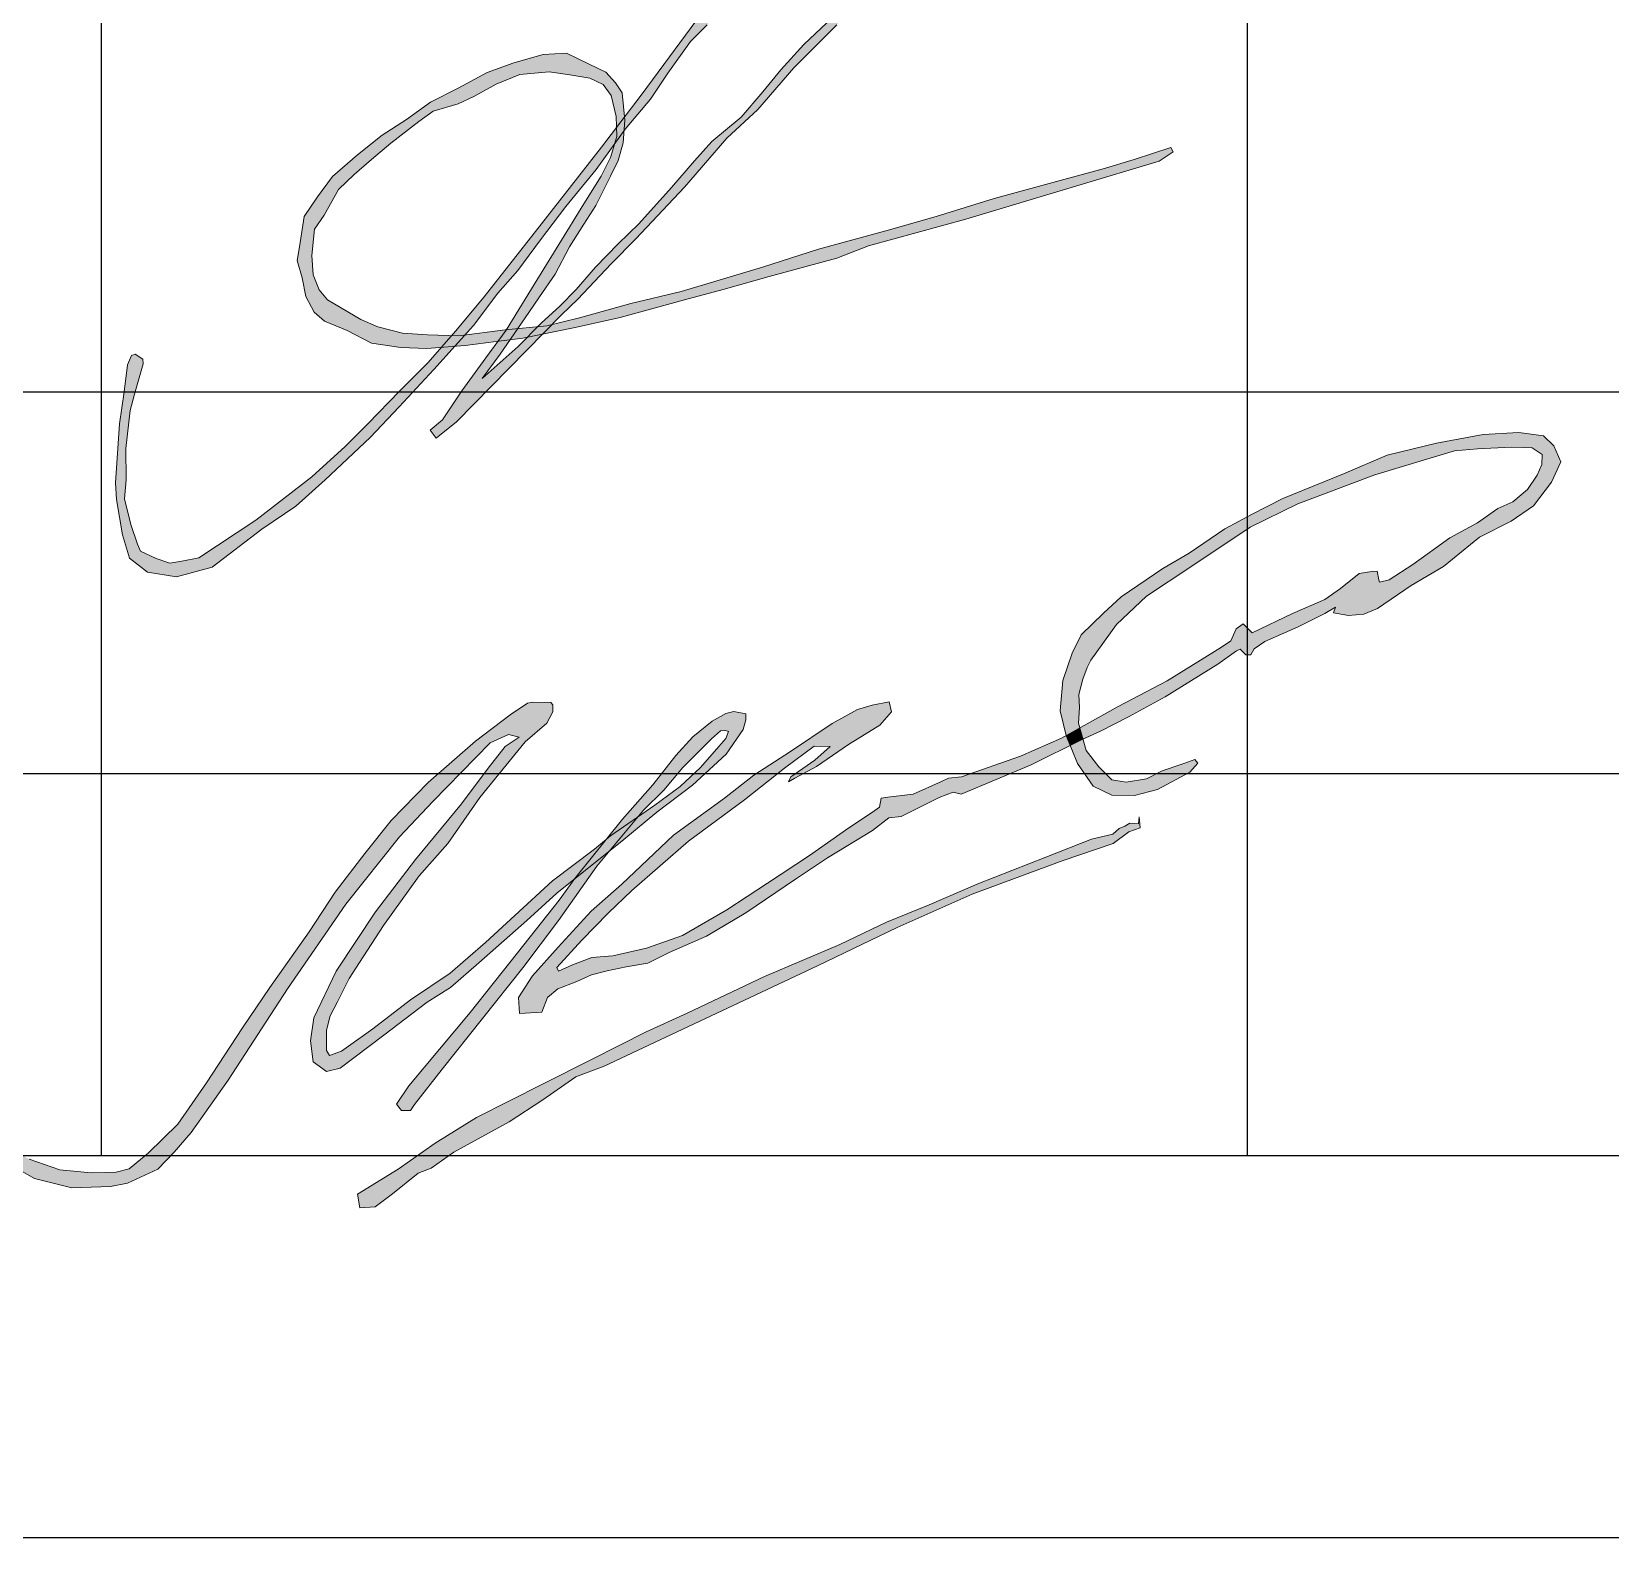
# Model space of a CAD drawing. Header units: millimetres. Extents: x 41890028 to 44740435, y 21258419 to 23626306.
# Drawn here: x 42896714 to 42907049, y 21258419 to 21268277 of the extents above; entities that cross this region are included whole.
import ezdxf
from ezdxf.enums import TextEntityAlignment as Align

# ---------------------------------------------------------------- set-up
doc = ezdxf.new("R2010")
doc.units = ezdxf.units.MM
doc.linetypes.add('______A_', pattern=[0])
for name, color, linetype in [('ГЛ_Штамп', 7, 'Continuous'), ('ГЛ_Штамп_РамкаВнутр', 7, 'Continuous'), ('ГЛ_Штамп_Текст', 7, 'Continuous')]:
    doc.layers.add(name, color=color, linetype=linetype)
doc.layers.add('ГЛ_Штамп_РамкаВнеш', color=6, linetype='Continuous', plot=False)
doc.styles.add('ГеологияШтамп', font='times.ttf')

# ---------------------------------------------------------------- blocks, each defined once
blk = doc.blocks.new('*U58')
at = {"layer": 'ГЛ_Штамп_РамкаВнеш'}
blk.add_lwpolyline([(0, 0), (210, 0), (210, 297), (0, 297)], close=True, dxfattribs=at)
at = {"layer": 'ГЛ_Штамп_РамкаВнутр'}
blk.add_lwpolyline([(20, 5), (205, 5), (205, 292), (20, 292)], close=True, dxfattribs=at)
at = {"layer": 'ГЛ_Штамп_Текст', "style": 'ГеологияШтамп', "flags": 8}
for tag, p in [('Приложение', (191.674, 288.5)), ('Лист', (205, 288.5))]:
    blk.add_attdef(tag, text='', height=3, dxfattribs=at).set_placement(p, align=Align.MIDDLE_RIGHT)
blk = doc.blocks.new('ГЛ_форма3')
at = {"layer": 'ГЛ_Штамп'}
for p, q in [((-145, 55), (-145, 0)), ((-130, 55), (-130, 0)), ((-185, 10), (-120, 10)), ((-185, 5), (-120, 5)), ((-185, 0), (0, 0))]:
    blk.add_line(p, q, dxfattribs=at)
at = {"layer": 'ГЛ_Штамп_Текст', "style": 'ГеологияШтамп', "flags": 8}
for tag, height, p in [('Проект', 4, (-60, 50)), ('НаимПроекта1', 3, (-60, 41)), ('НаимПроекта2', 3, (-60, 35)), ('Альбом1', 2.8, (-85.109, 27.5)), ('Альбом2', 2.8, (-85.109, 22.5)), ('СТ', 3, (-42.5, 20.252)), ('Лист', 3, (-27.5, 20.252)), ('Лис-в', 3, (-10, 20.252)), ('Альбом3', 2.8, (-85.109, 17.5)), ('НаимЛист1', 2.8, (-85.109, 12.5)), ('НаимЛист2', 2.8, (-85.109, 7.5)), ('НаимЛист3', 2.8, (-85.109, 2.5))]:
    blk.add_attdef(tag, text='', height=height, dxfattribs=at).set_placement(p, align=Align.MIDDLE_CENTER)
at = {"layer": 'ГЛ_Штамп_Текст', "style": 'ГеологияШтамп', "width": 0.9, "flags": 8}
for tag, p in [('Надпись1', (-184.365, 22.5)), ('ФИО_1', (-164.87, 22.5)), ('Надпись2', (-184.365, 17.5)), ('ФИО_2', (-164.87, 17.5)), ('Надпись3', (-184.365, 12.5)), ('ФИО_3', (-164.87, 12.5)), ('Надпись4', (-184.365, 7.5)), ('ФИО_4', (-164.87, 7.5)), ('Надпись5', (-184.365, 2.5)), ('ФИО_5', (-164.87, 2.5))]:
    blk.add_attdef(tag, text='', height=2.5, dxfattribs=at).set_placement(p, align=Align.MIDDLE_LEFT)

msp = doc.modelspace()

# ---------------------------------------------------------------- hatches: boundary and pattern name
at = {"lineweight": 20, "true_color": 0x22346e}
h = msp.add_hatch(color=159, dxfattribs=at)
h.dxf.hatch_style = 1
h.paths.add_polyline_path([(42901265.578, 21267579.537), (42901466.917, 21267767.057), (42901704.351, 21268040.613), (42901984.745, 21268321.891), (42902160.626, 21268548.833), (42902337.259, 21268728.95), (42902636.627, 21269094.011), (42902789.791, 21269283.998), (42902987.655, 21269516.824), (42903142.056, 21269727.782), (42903379.436, 21270038.218), (42903599.571, 21270351.294), (42903695.917, 21270474.663), (42903892.583, 21270743.193), (42904027.22, 21270930.713), (42904176.905, 21271151.071), (42904335.011, 21271353.393), (42904489.514, 21271572.313), (42904613.247, 21271775.402), (42904733.062, 21271940.716), (42904931.72, 21272208.843), (42905035.023, 21272431.492), (42905057.139, 21272533.344), (42905048.54, 21272573.839), (42905025.196, 21272591.019), (42904951.476, 21272584.883), (42904860.163, 21272528.299), (42904754.292, 21272455.846), (42904656.26, 21272377.519), (42904491.571, 21272232.613), (42904281.785, 21272032.879), (42904000.699, 21271751.19), (42903818.36, 21271571.038), (42903632.104, 21271365.428), (42903347.169, 21271082.015), (42903135.424, 21270858.783), (42902888.387, 21270584.638), (42902729.07, 21270430.56), (42902464.391, 21270146.625), (42902252.313, 21269883.218), (42902012.936, 21269608.457), (42901879.615, 21269451.803), (42901620.422, 21269115.848), (42901434.165, 21268851.494), (42901143.68, 21268455.09), (42900704.253, 21267861.442), (42900594.356, 21267717.781), (42900596.318, 21267697.411), (42900591.367, 21267627.55), (42900599.574, 21267638.932), (42900765.923, 21267835.646), (42900877.915, 21268005.376), (42901026.961, 21268211.394), (42901136.087, 21268321.712), (42901249.569, 21268502.239), (42901370.67, 21268669.712), (42901513.353, 21268875.194), (42901601.187, 21268996.146), (42901763.544, 21269196.847), (42901950.186, 21269434.46), (42902046.002, 21269556.742), (42902219.006, 21269758.771), (42902384.606, 21269959.436), (42902464.455, 21270064.438), (42902605.52, 21270222.607), (42902845.551, 21270464.211), (42902932.051, 21270546.618), (42903103.723, 21270739.343), (42903358.353, 21271031.636), (42903454.169, 21271100.751), (42903640.479, 21271290.819), (42903789.99, 21271453.879), (42903992.271, 21271662.555), (42904229.496, 21271919.869), (42904477.022, 21272145.824), (42904650.52, 21272328.613), (42904876.754, 21272500.073), (42905005.841, 21272542.606), (42905012.495, 21272452.224), (42904897.943, 21272204.365), (42904727.363, 21271977.645), (42904591.622, 21271804.856), (42904421.069, 21271548.839), (42904237.418, 21271289.655), (42904073.47, 21271082.696), (42903949.707, 21270901.93), (42903776.314, 21270672.316), (42903628.595, 21270464.969), (42903402.1, 21270146.309), (42903246.399, 21269934.974), (42903091.677, 21269745.246), (42902962.59, 21269568.469), (42902786.668, 21269356.198), (42902591.042, 21269098.343), (42902377.717, 21268847.543), (42902226.004, 21268676.084), (42902064.79, 21268501.307), (42901919.733, 21268333.834), (42901768.973, 21268193.4), (42901618.592, 21268025.927), (42901501.484, 21267883.709), (42901357.757, 21267716.236), (42901166.892, 21267556.792), (42901053.773, 21267431.851), (42900902.065, 21267256.403), (42900688.607, 21267018.576), (42900554.197, 21266886.991), (42900405.15, 21266734.138), (42900279.713, 21266589.653), (42900171.922, 21266480.662), (42900049.486, 21266367.685), (42900027.036, 21266344.865), (42900087.475, 21266350.642), (42900120.415, 21266358.917), (42900182.524, 21266422.123), (42900288.753, 21266525.753), (42900508.854, 21266757.26), (42900669.433, 21266920.105), (42900987.135, 21267257.77)])
h = msp.add_hatch(color=159, dxfattribs=at)
h.dxf.hatch_style = 1
h.paths.add_polyline_path([(42900328.304, 21267015.677), (42900407.098, 21267137.653), (42900503.08, 21267331.484), (42900552.983, 21267432.474), (42900585.814, 21267549.205), (42900591.367, 21267627.55), (42900531.168, 21267544.055), (42900503.103, 21267452.96), (42900442.478, 21267331.444), (42900329.682, 21267148.944), (42900165.956, 21266884.041), (42899986.13, 21266593.089), (42899820.512, 21266325.125), (42899897.003, 21266332.437), (42899969.649, 21266437.712), (42900037.935, 21266541.326), (42900141.68, 21266689.533), (42900235.066, 21266868.782)], flags=17)
h.paths.add_polyline_path([(42900212.028, 21267132.684), (42900408.984, 21267374.589), (42900531.168, 21267544.055), (42900545.126, 21267589.363), (42900542.728, 21267650.291), (42900443.479, 21267520.549), (42900051.286, 21267019.707), (42899677.11, 21266540.686), (42899489.946, 21266315.212), (42899465.2, 21266287.122), (42899510.458, 21266285.964), (42899550.942, 21266291.108), (42899607.205, 21266353.035), (42899766.022, 21266564.22), (42899897.77, 21266713.083), (42900045.486, 21266913.785)], flags=17)
h.paths.add_polyline_path([(42900579.163, 21267875.475), (42900537.14, 21267942.364), (42900472.794, 21268010.565), (42900359.86, 21268065.651), (42900215.408, 21268135.165), (42900061.763, 21268127.295), (42899870.455, 21268073.285), (42899697.115, 21268010.331), (42899506.704, 21267906.717), (42899325.484, 21267814.906), (42899167.309, 21267700.939), (42899008.413, 21267598.638), (42898846.893, 21267470.104), (42898684.056, 21267328.454), (42898586.618, 21267194.913), (42898497.324, 21267066.379), (42898467.12, 21266868.332), (42898452.677, 21266778.289), (42898484.192, 21266665.494), (42898509.143, 21266542.207), (42898562.982, 21266441.215), (42898631.76, 21266381.351), (42898778.837, 21266319.708), (42898939.045, 21266237.078), (42899130.773, 21266208.223), (42899300.963, 21266201.666), (42899396.519, 21266209.161), (42899465.2, 21266287.122), (42899305.599, 21266291.209), (42899142.763, 21266303.013), (42898979.93, 21266344.984), (42898869.254, 21266392.945), (42898649.951, 21266520.168), (42898596.112, 21266585.746), (42898558.029, 21266685.425), (42898547.423, 21266810.95), (42898565.807, 21266984.076), (42898628.841, 21267074.574), (42898722.529, 21267243.392), (42898826.271, 21267341.759), (42898939.204, 21267440.128), (42899066.585, 21267546.363), (42899249.786, 21267688.632), (42899341.708, 21267755.523), (42899507.172, 21267804.051), (42899609.598, 21267852.579), (42899755.363, 21267932.585), (42899910.902, 21267997.004), (42900101.317, 21268012.743), (42900237.886, 21267994.38), (42900369.207, 21267972.083), (42900455.877, 21267931.426), (42900507.092, 21267859.29), (42900539.923, 21267721.575), (42900542.728, 21267650.291), (42900594.356, 21267717.781)])
h.paths.add_polyline_path([(42899346.37, 21266065.94), (42899482.627, 21266215.915), (42899396.519, 21266209.161), (42899310.299, 21266111.29), (42899122.712, 21265923.933), (42898915.591, 21265708.807), (42898766.287, 21265561.598), (42898548.07, 21265362.77), (42898181.614, 21265079.019), (42897808.353, 21264832.396), (42897697.329, 21264811.367), (42897618.849, 21264797.984), (42897528.881, 21264828.574), (42897427.431, 21264876.369), (42897408.287, 21264922.252), (42897364.056, 21265051.159), (42897321.946, 21265219.398), (42897333.429, 21265343.665), (42897331.512, 21265547.226), (42897360.226, 21265797.673), (42897387.888, 21265902.961), (42897444.117, 21266102.508), (42897441.724, 21266133.574), (42897392.675, 21266165.836), (42897368.026, 21266155.873), (42897342.742, 21266094.731), (42897320.12, 21265919.285), (42897289.429, 21265709.248), (42897281.443, 21265580.32), (42897262.814, 21265323.794), (42897269.677, 21265215.065), (42897309.601, 21264982.463), (42897354.07, 21264829.17), (42897473.844, 21264738.787), (42897662.815, 21264708.217), (42897897.034, 21264772.016), (42898221.062, 21265020.485), (42898444.634, 21265170.678), (42898636.271, 21265342.14), (42898930.776, 21265619.667), (42899121.082, 21265820.368)])
h = msp.add_hatch(color=159, dxfattribs=at)
h.dxf.hatch_style = 1
h.paths.add_polyline_path([(42900596.318, 21267697.411), (42900594.356, 21267717.781), (42900542.728, 21267650.291), (42900545.126, 21267589.363), (42900531.168, 21267544.055), (42900591.367, 21267627.55)])
h = msp.add_hatch(color=159, dxfattribs=at)
h.dxf.hatch_style = 1
h.paths.add_polyline_path([(42900987.317, 21266521.401), (42901240.763, 21266588.292), (42901541.484, 21266674.856), (42901984.801, 21266793.402), (42902192.289, 21266874.719), (42902829.923, 21267049.805), (42903556.671, 21267268.235), (42904095.079, 21267428.245), (42904185.689, 21267489.889), (42904171.245, 21267517.433), (42903930.931, 21267440.05), (42903729.346, 21267379.13), (42903447.008, 21267301.748), (42903014.966, 21267185.018), (42902634.46, 21267066.433), (42902304.848, 21266972), (42901864.321, 21266853.57), (42901497.941, 21266735.53), (42900965.22, 21266575.138), (42900635.608, 21266496.443), (42900301.526, 21266404.415), (42900120.415, 21266358.917), (42900060.521, 21266297.966), (42900260.456, 21266338.583), (42900566.429, 21266405.473)])
h = msp.add_hatch(color=159, dxfattribs=at)
h.dxf.hatch_style = 1
h.paths.add_polyline_path([(42900027.036, 21266344.865), (42899897.003, 21266332.437), (42899847.064, 21266260.066), (42899928.669, 21266271.18), (42899961.006, 21266277.749)])
h.paths.add_polyline_path([(42900120.415, 21266358.917), (42900087.475, 21266350.642), (42900027.036, 21266344.865), (42899961.006, 21266277.749), (42900060.521, 21266297.966)])
h.paths.add_polyline_path([(42899897.003, 21266332.437), (42899820.512, 21266325.125), (42899819.51, 21266323.503), (42899765.506, 21266248.958), (42899847.064, 21266260.066)])
h.paths.add_polyline_path([(42899819.51, 21266323.503), (42899820.512, 21266325.125), (42899813.021, 21266324.409), (42899550.942, 21266291.108), (42899482.627, 21266215.915), (42899551.782, 21266221.339), (42899755.329, 21266247.572), (42899765.506, 21266248.958)])
h.paths.add_polyline_path([(42899550.942, 21266291.108), (42899510.458, 21266285.964), (42899465.2, 21266287.122), (42899396.519, 21266209.161), (42899482.627, 21266215.915)], flags=17)
h.paths.add_polyline_path([(42900060.521, 21266297.966), (42899961.006, 21266277.749), (42899899.109, 21266214.833), (42899664.432, 21266006.156), (42899782.243, 21266166.129), (42899847.064, 21266260.066), (42899765.506, 21266248.958), (42899687.678, 21266141.528), (42899530.619, 21265924.731), (42899402.788, 21265734.659), (42899322.463, 21265668.473), (42899362.625, 21265616.325), (42899495.164, 21265722.625)])
at = {"linetype": 'Continuous', "lineweight": 20}
h = msp.add_hatch(color=174, dxfattribs=at)
h.dxf.hatch_style = 1
h.paths.add_polyline_path([(42903623.573, 21264114.139), (42903647.672, 21264162.944), (42903814.89, 21264394.987), (42904012.736, 21264580.295), (42904301.56, 21264773.304), (42904691.38, 21265033.17), (42905002.195, 21265184.975), (42905506.178, 21265376.358), (42906028.723, 21265533.585), (42906177.581, 21265545.87), (42906398.814, 21265556.714), (42906535.895, 21265552.647), (42906602.398, 21265509.277), (42906599.687, 21265442.86), (42906569.824, 21265372.382), (42906506.038, 21265278.86), (42906409.343, 21265199.272), (42906311.622, 21265155.899), (42906178.608, 21265061.022), (42905996.733, 21264962.078), (42905756.113, 21264787.852), (42905601.383, 21264688.908), (42905536.236, 21264672.643), (42905533.518, 21264687.55), (42905522.66, 21264744.479), (42905487.375, 21264743.121), (42905403.591, 21264730.176), (42905282.086, 21264630.504), (42905180.103, 21264559.001), (42904967.467, 21264467.996), (42904702.755, 21264342.323), (42904644.17, 21264400.825), (42904598.604, 21264368.325), (42904563.889, 21264288.154), (42904503.137, 21264246.984), (42904146.756, 21264027.068), (42903825.634, 21263858.059), (42903575.932, 21263718.4), (42903596.689, 21263644.497), (42903709.907, 21263697.703), (42903894.056, 21263791.39), (42904133.804, 21263923.239), (42904478.475, 21264137.187), (42904600.087, 21264223.933), (42904626.145, 21264234.776), (42904663.061, 21264197.908), (42904695.635, 21264197.908), (42904717.35, 21264236.942), (42904786.847, 21264284.654), (42905004.007, 21264380.07), (42905179.909, 21264466.816), (42905249.398, 21264510.189), (42905236.366, 21264471.155), (42905334.088, 21264453.804), (42905433.984, 21264462.481), (42905523.022, 21264501.515), (42905744.832, 21264650.182), (42905955.476, 21264775.963), (42906192.184, 21264966.803), (42906398.485, 21265073.063), (42906544.142, 21265171.842), (42906663.58, 21265327.983), (42906724.386, 21265460.268), (42906678.78, 21265564.362), (42906611.457, 21265631.59), (42906448.588, 21265653.277), (42906216.228, 21265640.264), (42905910.031, 21265583.879), (42905586.459, 21265503.641), (42905301.984, 21265382.199), (42904903.714, 21265220.047), (42904703.929, 21265118.122), (42904523.685, 21265022.702), (42904291.319, 21264862.226), (42904119.766, 21264762.467), (42903845.612, 21264576.898), (42903730.516, 21264470.635), (42903585.013, 21264327.507), (42903526.382, 21264208.231), (42903463.408, 21264028.238), (42903445.973, 21263831.467), (42903485.064, 21263668.821), (42903485.485, 21263667.812), (42903575.932, 21263718.4), (42903567.109, 21263749.81), (42903573.625, 21263851.735), (42903569.283, 21263938.481), (42903595.341, 21264038.236)])
h = msp.add_hatch(color=174, dxfattribs=at)
h.dxf.hatch_style = 1
h.paths.add_polyline_path([(42897758.465, 21261069.734), (42897999.964, 21261412.852), (42898390.174, 21262011.755), (42898771.68, 21262563.923), (42899122.645, 21263004.714), (42899340.684, 21263237.847), (42899715.338, 21263620.583), (42899835.916, 21263676.489), (42899904.815, 21263659.289), (42899814.381, 21263596.932), (42899702.419, 21263455.018), (42899528.007, 21263222.796), (42899226.359, 21262857.727), (42898965.822, 21262515.843), (42898707.351, 21262125.596), (42898560.936, 21261820.269), (42898539.408, 21261669.754), (42898556.627, 21261532.141), (42898644.907, 21261469.784), (42898733.187, 21261491.286), (42899019.561, 21261708.456), (42899303.781, 21261923.477), (42899456.659, 21262020.238), (42899642.271, 21262180.332), (42899956.636, 21262457.707), (42900153.046, 21262637.18), (42900265.016, 21262726.942), (42900270.088, 21262734.002), (42900477.396, 21262990.747), (42900398.048, 21262924.526), (42900123.894, 21262718.739), (42899877.959, 21262490.226), (42899685.213, 21262314.575), (42899454.249, 21262113.828), (42899194.852, 21261937.945), (42898946.776, 21261747.873), (42898743.609, 21261602.652), (42898664.482, 21261574.887), (42898645.236, 21261606.921), (42898645.236, 21261739.33), (42898668.764, 21261833.298), (42898715.806, 21261925.13), (42898792.798, 21262078.897), (42898861.342, 21262182.76), (42899017.461, 21262426.22), (42899250.612, 21262749.72), (42899438.808, 21262961.147), (42899648.385, 21263262.27), (42899945.06, 21263626.645), (42900086.744, 21263750.779), (42900125.505, 21263824.191), (42900125.505, 21263869.576), (42900113.473, 21263885.593), (42899994.511, 21263888.261), (42899961.098, 21263880.251), (42899847.486, 21263804.171), (42899619.327, 21263632.976), (42899309.499, 21263361.982), (42899067.771, 21263112.322), (42898895.5, 21262896.275), (42898701.425, 21262643.098), (42898530.63, 21262382.994), (42898273.125, 21262019.105), (42898094.264, 21261756.322), (42897859.22, 21261395.833), (42897670.675, 21261125.717), (42897477.198, 21260935.169), (42897353.103, 21260832.567), (42897267.702, 21260809.912), (42897104.913, 21260805.915), (42896898.087, 21260825.905), (42896698.604, 21260895.451), (42896546.492, 21260974.069), (42896382.367, 21261080.671), (42896188.889, 21261219.249), (42895935.452, 21261370.569), (42895768.301, 21261436.667), (42895836.354, 21261375.407), (42896065.325, 21261212.661), (42896276.364, 21261070.103), (42896541.203, 21260878.733), (42896732.835, 21260769.073), (42896976.865, 21260708.5), (42897230.94, 21260717.1), (42897342.902, 21260738.602), (42897540.997, 21260831.062), (42897646.503, 21260940.721)])
h = msp.add_hatch(color=174, dxfattribs=at)
h.dxf.hatch_style = 1
h.paths.add_polyline_path([(42901641.368, 21263456.322), (42901836.65, 21263599.329), (42901940.801, 21263597.163), (42901840.985, 21263508.325), (42901684.766, 21263397.821), (42901668.647, 21263365.968), (42901709.307, 21263389.013), (42901850.823, 21263467.282), (42902062.01, 21263610.776), (42902266.661, 21263736.878), (42902342.862, 21263823.846), (42902327.622, 21263889.069), (42902216.586, 21263867.329), (42902120.79, 21263839.064), (42901955.33, 21263747.748), (42901681.008, 21263565.12), (42901442.77, 21263409.187), (42901249.004, 21263259.168), (42900915.896, 21263015.661), (42900578.272, 21262696.798), (42900377.97, 21262518.515), (42900160.253, 21262283.705), (42899992.612, 21262096.728), (42899901.171, 21261953.231), (42899907.701, 21261848.872), (42900053.572, 21261857.569), (42900090.582, 21261953.231), (42900158.072, 21262009.761), (42900282.174, 21262059.766), (42900380.144, 21262103.249), (42900482.476, 21262129.338), (42900606.571, 21262155.43), (42900748.087, 21262179.346), (42900887.429, 21262248.919), (42901131.271, 21262355.454), (42901388.789, 21262508.755), (42901715.36, 21262728.345), (42901924.373, 21262867.494), (42902219.156, 21263046.729), (42902325.837, 21263129.348), (42902406.392, 21263138.045), (42902654.589, 21263264.148), (42902746.03, 21263298.934), (42902798.286, 21263285.888), (42903256.549, 21263476.831), (42903512.493, 21263603.081), (42903485.485, 21263667.812), (42903456.134, 21263651.396), (42903187.086, 21263534.391), (42902800.863, 21263397.884), (42902716.247, 21263389.217), (42902670.681, 21263367.551), (42902485.237, 21263284.426), (42902318.166, 21263264.925), (42902274.774, 21263258.424), (42902263.923, 21263199.92), (42902218.357, 21263167.42), (42902064.305, 21263065.579), (42901806.103, 21262883.571), (42901532.157, 21262702.77), (42901265.271, 21262527.259), (42900974.085, 21262359.89), (42900739.753, 21262277.553), (42900518.432, 21262227.715), (42900381.741, 21262216.882), (42900253.72, 21262167.048), (42900162.588, 21262125.878), (42900151.744, 21262149.714), (42900316.647, 21262329.556), (42900488.059, 21262505.063), (42900642.615, 21262653.492), (42901013.645, 21262976.342), (42901380.998, 21263248.312)])
h = msp.add_hatch(color=174, dxfattribs=at)
h.dxf.hatch_style = 1
h.paths.add_polyline_path([(42900977.373, 21263460.369), (42901165.14, 21263647.873), (42901224.147, 21263700.107), (42901256.339, 21263702.786), (42901275.115, 21263696.09), (42901259.016, 21263650.551), (42901213.417, 21263596.979), (42901092.711, 21263460.369), (42900958.482, 21263336.178), (42900793.392, 21263214.136), (42900685.812, 21263139.276), (42900498.736, 21262914.305), (42900590.271, 21262987.685), (42900806.934, 21263167.765), (42901039.944, 21263343.058), (42901260.822, 21263547.819), (42901372.515, 21263709.086), (42901388.661, 21263770.904), (42901388.661, 21263811.219), (42901310.609, 21263826.002), (42901258.131, 21263812.563), (42901167.965, 21263762.84), (42901041.461, 21263659.36), (42900930.888, 21263537.784), (42900781.514, 21263346.954), (42900582.204, 21263120.55), (42900477.396, 21262990.747), (42900502.628, 21263011.806), (42900685.812, 21263139.276), (42900719.493, 21263179.779), (42900852.647, 21263310.364)])
h = msp.add_hatch(color=174, dxfattribs=at)
h.dxf.hatch_style = 1
h.paths.add_polyline_path([(42903575.932, 21263718.4), (42903485.485, 21263667.812), (42903512.493, 21263603.081), (42903596.661, 21263644.598)])
h = msp.add_hatch(color=174, dxfattribs=at)
h.dxf.hatch_style = 1
h.paths.add_polyline_path([(42903596.689, 21263644.497), (42903591.771, 21263642.186), (42903512.493, 21263603.081), (42903561.069, 21263486.655), (42903663.14, 21263337.023), (42903784.745, 21263278.468), (42903932.415, 21263276.302), (42904084.427, 21263315.336), (42904295.077, 21263428.104), (42904347.193, 21263488.825), (42904327.651, 21263512.681), (42904255.987, 21263486.655), (42904114.833, 21263436.778), (42904012.769, 21263384.731), (42903878.125, 21263363.044), (42903784.269, 21263378.977), (42903699.579, 21263463.554), (42903617.057, 21263571.983)])
h = msp.add_hatch(color=174, dxfattribs=at)
h.dxf.hatch_style = 1
h.paths.add_polyline_path([(42898861.865, 21260576.054), (42898846.558, 21260665.576), (42899113.303, 21260829.335), (42899355.997, 21260999.642), (42899627.118, 21261167.766), (42900058.612, 21261387.37), (42900384.392, 21261551.129), (42900736.411, 21261730.17), (42901005.344, 21261852.443), (42901511.501, 21262092.165), (42902005.64, 21262301.774), (42902309.556, 21262448.067), (42902589.421, 21262561.606), (42902907.282, 21262698.793), (42903353.318, 21262873.469), (42903652.859, 21262991.373), (42903790.61, 21263024.124), (42903832.15, 21263061.244), (42903869.321, 21263076.53), (42903902.116, 21263096.178), (42903958.963, 21263091.812), (42903963.338, 21263137.663), (42903969.895, 21263065.609), (42903895.56, 21263039.41), (42903792.791, 21262962.991), (42903467.012, 21262851.635), (42902871.722, 21262630.035), (42902379.771, 21262411.692), (42901859.4, 21262160.597), (42901231.187, 21261866.884), (42900462.612, 21261505.358), (42900276.765, 21261435.487), (42900060.303, 21261284.829), (42899839.473, 21261140.721), (42899478.214, 21260941.171), (42899329.53, 21260836.366), (42899244.264, 21260803.615), (42899075.905, 21260668.242), (42898962.211, 21260583.089)])
h = msp.add_hatch(color=174, dxfattribs=at)
h.dxf.hatch_style = 1
h.paths.add_polyline_path([(42900685.812, 21263139.276), (42900502.628, 21263011.806), (42900477.396, 21262990.747), (42900270.088, 21262734.002), (42900265.016, 21262726.942), (42900498.736, 21262914.305)])
h = msp.add_hatch(color=174, dxfattribs=at)
h.dxf.hatch_style = 1
h.paths.add_polyline_path([(42900414.778, 21262813.341), (42900498.736, 21262914.305), (42900265.016, 21262726.942), (42900167.38, 21262591.038), (42899894.85, 21262246.029), (42899585.518, 21261856.718), (42899184.243, 21261376.704), (42899102.701, 21261256.701), (42899134.892, 21261213.844), (42899194.973, 21261213.844), (42899220.722, 21261254.559), (42899400.98, 21261483.849), (42899929.175, 21262149.258), (42900163.521, 21262458.907)])
h = msp.add_hatch(color=174, dxfattribs=at)
h.dxf.hatch_style = 1
h.paths.add_polyline_path([(42900414.778, 21262813.341), (42900498.736, 21262914.305), (42900265.016, 21262726.942), (42900167.38, 21262591.038), (42899894.85, 21262246.029), (42899585.518, 21261856.718), (42899184.243, 21261376.704), (42899102.701, 21261256.701), (42899134.892, 21261213.844), (42899194.973, 21261213.844), (42899220.722, 21261254.559), (42899400.98, 21261483.849), (42899929.175, 21262149.258), (42900163.521, 21262458.907)])

# ---------------------------------------------------------------- linework, layer by layer
at = {"color": 159, "lineweight": 20, "true_color": 0x22346e}
for points in [[(42897392.675, 21266165.836), (42897441.724, 21266133.574), (42897444.117, 21266102.508), (42897387.888, 21265902.961), (42897360.226, 21265797.673), (42897331.512, 21265547.226), (42897333.429, 21265343.665), (42897321.946, 21265219.398), (42897364.056, 21265051.159), (42897408.287, 21264922.252), (42897427.431, 21264876.369), (42897528.881, 21264828.574), (42897618.849, 21264797.984), (42897697.329, 21264811.367), (42897808.353, 21264832.396), (42898181.614, 21265079.019), (42898548.07, 21265362.77), (42898766.287, 21265561.598), (42898915.591, 21265708.807), (42899122.712, 21265923.933), (42899310.299, 21266111.29), (42899489.946, 21266315.212), (42899677.11, 21266540.686), (42900051.286, 21267019.707), (42900443.479, 21267520.549), (42900704.253, 21267861.442), (42901143.68, 21268455.09)], [(42899687.678, 21266141.528), (42899819.51, 21266323.503), (42899986.13, 21266593.089), (42900165.956, 21266884.041), (42900329.682, 21267148.944), (42900442.478, 21267331.444), (42900503.103, 21267452.96), (42900545.126, 21267589.363), (42900539.923, 21267721.575), (42900507.092, 21267859.29), (42900455.877, 21267931.426), (42900369.207, 21267972.083), (42900237.886, 21267994.38), (42900101.317, 21268012.743), (42899910.902, 21267997.004), (42899755.363, 21267932.585), (42899609.598, 21267852.579), (42899507.172, 21267804.051), (42899341.708, 21267755.523), (42899249.786, 21267688.632), (42899066.585, 21267546.363), (42898939.204, 21267440.128), (42898826.271, 21267341.759), (42898722.529, 21267243.392), (42898628.841, 21267074.574), (42898565.807, 21266984.076), (42898547.423, 21266810.95), (42898558.029, 21266685.425), (42898596.112, 21266585.746), (42898649.951, 21266520.168), (42898869.254, 21266392.945), (42898979.93, 21266344.984), (42899142.763, 21266303.013), (42899305.599, 21266291.209), (42899510.458, 21266285.964), (42899813.021, 21266324.409), (42900087.475, 21266350.642), (42900301.526, 21266404.415), (42900635.608, 21266496.443), (42900965.22, 21266575.138), (42901497.941, 21266735.53), (42901864.321, 21266853.57), (42902304.848, 21266972), (42902634.46, 21267066.433), (42903014.966, 21267185.018), (42903447.008, 21267301.748), (42903729.346, 21267379.13), (42903930.931, 21267440.05), (42904171.245, 21267517.433), (42904185.689, 21267489.889), (42904095.079, 21267428.245), (42903556.671, 21267268.235), (42902829.923, 21267049.805), (42902192.289, 21266874.719), (42901984.801, 21266793.402), (42901541.484, 21266674.856), (42901240.763, 21266588.292), (42900987.317, 21266521.401), (42900566.429, 21266405.473), (42900260.456, 21266338.583), (42899928.669, 21266271.18), (42899755.329, 21266247.572), (42899551.782, 21266221.339), (42899300.963, 21266201.666), (42899130.773, 21266208.223), (42898939.045, 21266237.078), (42898778.837, 21266319.708), (42898631.76, 21266381.351), (42898562.982, 21266441.215), (42898509.143, 21266542.207), (42898484.192, 21266665.494), (42898452.677, 21266778.289), (42898467.12, 21266868.332), (42898497.324, 21267066.379), (42898586.618, 21267194.913), (42898684.056, 21267328.454), (42898846.893, 21267470.104), (42899008.413, 21267598.638), (42899167.309, 21267700.939), (42899325.484, 21267814.906), (42899506.704, 21267906.717), (42899697.115, 21268010.331), (42899870.455, 21268073.285), (42900061.763, 21268127.295), (42900215.408, 21268135.165), (42900359.86, 21268065.651), (42900472.794, 21268010.565), (42900537.14, 21267942.364), (42900579.163, 21267875.475), (42900596.318, 21267697.411), (42900585.814, 21267549.205), (42900552.983, 21267432.474), (42900503.08, 21267331.484), (42900407.098, 21267137.653), (42900328.304, 21267015.677), (42900235.066, 21266868.782), (42900141.68, 21266689.533), (42900037.935, 21266541.326), (42899969.649, 21266437.712), (42899782.243, 21266166.129), (42899664.432, 21266006.156), (42899899.109, 21266214.833), (42900049.486, 21266367.685), (42900171.922, 21266480.662), (42900279.713, 21266589.653), (42900405.15, 21266734.138), (42900554.197, 21266886.991), (42900688.607, 21267018.576), (42900902.065, 21267256.403), (42901053.773, 21267431.851), (42901166.892, 21267556.792), (42901357.757, 21267716.236), (42901501.484, 21267883.709), (42901618.592, 21268025.927), (42901768.973, 21268193.4), (42901919.733, 21268333.834)], [(42901136.087, 21268321.712), (42901026.961, 21268211.394), (42900877.915, 21268005.376), (42900765.923, 21267835.646), (42900599.574, 21267638.932), (42900408.984, 21267374.589), (42900212.028, 21267132.684), (42900045.486, 21266913.785), (42899897.77, 21266713.083), (42899766.022, 21266564.22), (42899607.205, 21266353.035), (42899346.37, 21266065.94), (42899121.082, 21265820.368), (42898930.776, 21265619.667), (42898636.271, 21265342.14), (42898444.634, 21265170.678), (42898221.062, 21265020.485), (42897897.034, 21264772.016), (42897662.815, 21264708.217), (42897473.844, 21264738.787), (42897354.07, 21264829.17), (42897309.601, 21264982.463), (42897269.677, 21265215.065), (42897262.814, 21265323.794), (42897281.443, 21265580.32), (42897289.429, 21265709.248), (42897320.12, 21265919.285), (42897342.742, 21266094.731), (42897368.026, 21266155.873), (42897392.675, 21266165.836)], [(42901984.745, 21268321.891), (42901704.351, 21268040.613), (42901466.917, 21267767.057), (42901265.578, 21267579.537), (42900987.135, 21267257.77), (42900669.433, 21266920.105), (42900508.854, 21266757.26), (42900288.753, 21266525.753), (42900182.524, 21266422.123), (42899495.164, 21265722.625), (42899362.625, 21265616.325), (42899322.463, 21265668.473), (42899402.788, 21265734.659), (42899530.619, 21265924.731), (42899687.678, 21266141.528)]]:
    msp.add_lwpolyline(points, dxfattribs=at)
at = {"color": 174, "linetype": '______A_', "lineweight": 20}
for points in [[(42901668.647, 21263365.968), (42901684.766, 21263397.821), (42901840.985, 21263508.325), (42901940.801, 21263597.163), (42901836.65, 21263599.329), (42901641.368, 21263456.322), (42901380.998, 21263248.312), (42901013.645, 21262976.342), (42900642.615, 21262653.492), (42900488.059, 21262505.063), (42900316.647, 21262329.556), (42900151.744, 21262149.714), (42900162.588, 21262125.878), (42900253.72, 21262167.048), (42900381.741, 21262216.882), (42900518.432, 21262227.715), (42900739.753, 21262277.553), (42900974.085, 21262359.89), (42901265.271, 21262527.259), (42901532.157, 21262702.77), (42901806.103, 21262883.571), (42902064.305, 21263065.579), (42902218.357, 21263167.42), (42902263.923, 21263199.92), (42902274.774, 21263258.424), (42902318.166, 21263264.925), (42902485.237, 21263284.426), (42902670.681, 21263367.551), (42902716.247, 21263389.217), (42902800.863, 21263397.884), (42903187.086, 21263534.391), (42903456.134, 21263651.396), (42903825.634, 21263858.059), (42904146.756, 21264027.068), (42904503.137, 21264246.984), (42904563.889, 21264288.154), (42904598.604, 21264368.325), (42904644.17, 21264400.825), (42904702.755, 21264342.323), (42904967.467, 21264467.996), (42905180.103, 21264559.001), (42905282.086, 21264630.504), (42905403.591, 21264730.176), (42905487.375, 21264743.121), (42905522.66, 21264744.479), (42905533.518, 21264687.55), (42905536.236, 21264672.643), (42905601.383, 21264688.908), (42905756.113, 21264787.852), (42905996.733, 21264962.078), (42906178.608, 21265061.022), (42906311.622, 21265155.899), (42906409.343, 21265199.272), (42906506.038, 21265278.86), (42906569.824, 21265372.382), (42906599.687, 21265442.86), (42906602.398, 21265509.277), (42906535.895, 21265552.647), (42906398.814, 21265556.714), (42906177.581, 21265545.87), (42906028.723, 21265533.585), (42905506.178, 21265376.358), (42905002.195, 21265184.975), (42904691.38, 21265033.17), (42904301.56, 21264773.304), (42904012.736, 21264580.295), (42903814.89, 21264394.987), (42903647.672, 21264162.944), (42903623.573, 21264114.139), (42903595.341, 21264038.236), (42903569.283, 21263938.481), (42903573.625, 21263851.735), (42903567.109, 21263749.81), (42903617.057, 21263571.983), (42903699.579, 21263463.554), (42903784.269, 21263378.977), (42903878.125, 21263363.044), (42904012.769, 21263384.731), (42904114.833, 21263436.778), (42904255.987, 21263486.655), (42904327.651, 21263512.681), (42904347.193, 21263488.825), (42904295.077, 21263428.104), (42904084.427, 21263315.336), (42903932.415, 21263276.302), (42903784.745, 21263278.468), (42903663.14, 21263337.023), (42903561.069, 21263486.655), (42903485.064, 21263668.821), (42903445.973, 21263831.467), (42903463.408, 21264028.238), (42903526.382, 21264208.231), (42903585.013, 21264327.507), (42903730.516, 21264470.635), (42903845.612, 21264576.898), (42904119.766, 21264762.467), (42904291.319, 21264862.226), (42904523.685, 21265022.702), (42904703.929, 21265118.122), (42904903.714, 21265220.047), (42905301.984, 21265382.199), (42905586.459, 21265503.641), (42905910.031, 21265583.879), (42906216.228, 21265640.264), (42906448.588, 21265653.277), (42906611.457, 21265631.59), (42906678.78, 21265564.362), (42906724.386, 21265460.268), (42906663.58, 21265327.983), (42906544.142, 21265171.842), (42906398.485, 21265073.063), (42906192.184, 21264966.803), (42905955.476, 21264775.963), (42905744.832, 21264650.182), (42905523.022, 21264501.515), (42905433.984, 21264462.481), (42905334.088, 21264453.804), (42905236.366, 21264471.155), (42905249.398, 21264510.189), (42905179.909, 21264466.816), (42905004.007, 21264380.07), (42904786.847, 21264284.654), (42904717.35, 21264236.942), (42904695.635, 21264197.908), (42904663.061, 21264197.908), (42904626.145, 21264234.776), (42904600.087, 21264223.933), (42904478.475, 21264137.187), (42904133.804, 21263923.239), (42903894.056, 21263791.39), (42903709.907, 21263697.703), (42903591.771, 21263642.186), (42903256.549, 21263476.831), (42902798.286, 21263285.888), (42902746.03, 21263298.934), (42902654.589, 21263264.148), (42902406.392, 21263138.045), (42902325.837, 21263129.348), (42902219.156, 21263046.729), (42901924.373, 21262867.494), (42901715.36, 21262728.345), (42901388.789, 21262508.755), (42901131.271, 21262355.454), (42900887.429, 21262248.919), (42900748.087, 21262179.346), (42900606.571, 21262155.43), (42900482.476, 21262129.338), (42900380.144, 21262103.249), (42900282.174, 21262059.766), (42900158.072, 21262009.761), (42900090.582, 21261953.231), (42900053.572, 21261857.569), (42899907.701, 21261848.872), (42899901.171, 21261953.231), (42899992.612, 21262096.728), (42900160.253, 21262283.705), (42900377.97, 21262518.515), (42900578.272, 21262696.798), (42900915.896, 21263015.661), (42901249.004, 21263259.168), (42901442.77, 21263409.187), (42901681.008, 21263565.12), (42901955.33, 21263747.748), (42902120.79, 21263839.064), (42902216.586, 21263867.329), (42902327.622, 21263889.069), (42902342.862, 21263823.846), (42902266.661, 21263736.878), (42902062.01, 21263610.776), (42901850.823, 21263467.282), (42901709.307, 21263389.013), (42901668.647, 21263365.968)], [(42896698.604, 21260895.451), (42896898.087, 21260825.905), (42897104.913, 21260805.915), (42897267.702, 21260809.912), (42897353.103, 21260832.567), (42897477.198, 21260935.169), (42897670.675, 21261125.717), (42897859.22, 21261395.833), (42898094.264, 21261756.322), (42898273.125, 21262019.105), (42898530.63, 21262382.994), (42898701.425, 21262643.098), (42898895.5, 21262896.275), (42899067.771, 21263112.322), (42899309.499, 21263361.982), (42899619.327, 21263632.976), (42899847.486, 21263804.171), (42899961.098, 21263880.251), (42899994.511, 21263888.261), (42900113.473, 21263885.593), (42900125.505, 21263869.576), (42900125.505, 21263824.191), (42900086.744, 21263750.779), (42899945.06, 21263626.645), (42899648.385, 21263262.27), (42899438.808, 21262961.147), (42899250.612, 21262749.72), (42899017.461, 21262426.22), (42898861.342, 21262182.76), (42898792.798, 21262078.897), (42898715.806, 21261925.13), (42898668.764, 21261833.298), (42898645.236, 21261739.33), (42898645.236, 21261606.921), (42898664.482, 21261574.887), (42898743.609, 21261602.652), (42898946.776, 21261747.873), (42899194.852, 21261937.945), (42899454.249, 21262113.828), (42899685.213, 21262314.575), (42899877.959, 21262490.226), (42900123.894, 21262718.739), (42900398.048, 21262924.526), (42900502.628, 21263011.806), (42900793.392, 21263214.136), (42900958.482, 21263336.178), (42901092.711, 21263460.369), (42901213.417, 21263596.979), (42901259.016, 21263650.551), (42901275.115, 21263696.09), (42901256.339, 21263702.786), (42901224.147, 21263700.107), (42901165.14, 21263647.873), (42900977.373, 21263460.369), (42900852.647, 21263310.364), (42900719.493, 21263179.779), (42900414.778, 21262813.341), (42900163.521, 21262458.907), (42899929.175, 21262149.258), (42899400.98, 21261483.849), (42899220.722, 21261254.559), (42899194.973, 21261213.844), (42899134.892, 21261213.844), (42899102.701, 21261256.701), (42899184.243, 21261376.704), (42899585.518, 21261856.718), (42899894.85, 21262246.029), (42900167.38, 21262591.038), (42900270.088, 21262734.002), (42900582.204, 21263120.55), (42900781.514, 21263346.954), (42900930.888, 21263537.784), (42901041.461, 21263659.36), (42901167.965, 21263762.84), (42901258.131, 21263812.563), (42901310.609, 21263826.002), (42901388.661, 21263811.219), (42901388.661, 21263770.904), (42901372.515, 21263709.086), (42901260.822, 21263547.819), (42901039.944, 21263343.058), (42900806.934, 21263167.765), (42900590.271, 21262987.685), (42900153.046, 21262637.18), (42899956.636, 21262457.707), (42899642.271, 21262180.332), (42899456.659, 21262020.238), (42899303.781, 21261923.477), (42899019.561, 21261708.456), (42898733.187, 21261491.286), (42898644.907, 21261469.784), (42898556.627, 21261532.141), (42898539.408, 21261669.754), (42898560.936, 21261820.269), (42898707.351, 21262125.596), (42898965.822, 21262515.843), (42899226.359, 21262857.727), (42899528.007, 21263222.796), (42899702.419, 21263455.018), (42899814.381, 21263596.932), (42899904.815, 21263659.289), (42899835.916, 21263676.489), (42899715.338, 21263620.583), (42899340.684, 21263237.847), (42899122.645, 21263004.714), (42898771.68, 21262563.923), (42898390.174, 21262011.755), (42897999.964, 21261412.852), (42897758.465, 21261069.734), (42897646.503, 21260940.721), (42897540.997, 21260831.062), (42897342.902, 21260738.602), (42897230.94, 21260717.1), (42896976.865, 21260708.5), (42896732.835, 21260769.073), (42896541.203, 21260878.733)], [(42898861.865, 21260576.054), (42898846.558, 21260665.576), (42899113.303, 21260829.335), (42899355.997, 21260999.642), (42899627.118, 21261167.766), (42900058.612, 21261387.37), (42900384.392, 21261551.129), (42900736.411, 21261730.17), (42901005.344, 21261852.443), (42901511.501, 21262092.165), (42902005.64, 21262301.774), (42902309.556, 21262448.067), (42902589.421, 21262561.606), (42902907.282, 21262698.793), (42903353.318, 21262873.469), (42903652.859, 21262991.373), (42903790.61, 21263024.124), (42903832.15, 21263061.244), (42903869.321, 21263076.53), (42903902.116, 21263096.178), (42903958.963, 21263091.812), (42903963.338, 21263137.663), (42903969.895, 21263065.609), (42903895.56, 21263039.41), (42903792.791, 21262962.991), (42903467.012, 21262851.635), (42902871.722, 21262630.035), (42902379.771, 21262411.692), (42901859.4, 21262160.597), (42901231.187, 21261866.884), (42900462.612, 21261505.358), (42900276.765, 21261435.487), (42900060.303, 21261284.829), (42899839.473, 21261140.721), (42899478.214, 21260941.171), (42899329.53, 21260836.366), (42899244.264, 21260803.615), (42899075.905, 21260668.242), (42898962.211, 21260583.089), (42898861.865, 21260576.054)]]:
    msp.add_lwpolyline(points, dxfattribs=at)

# ---------------------------------------------------------------- block references
at = {"xscale": 500, "yscale": 500, "zscale": 500}
for name, p in [('*U58', (42867170.445, 21258419.467)), ('ГЛ_форма3', (42969670.445, 21260919.467))]:
    msp.add_blockref(name, p, dxfattribs=at)

doc.saveas('drawing.dxf')
